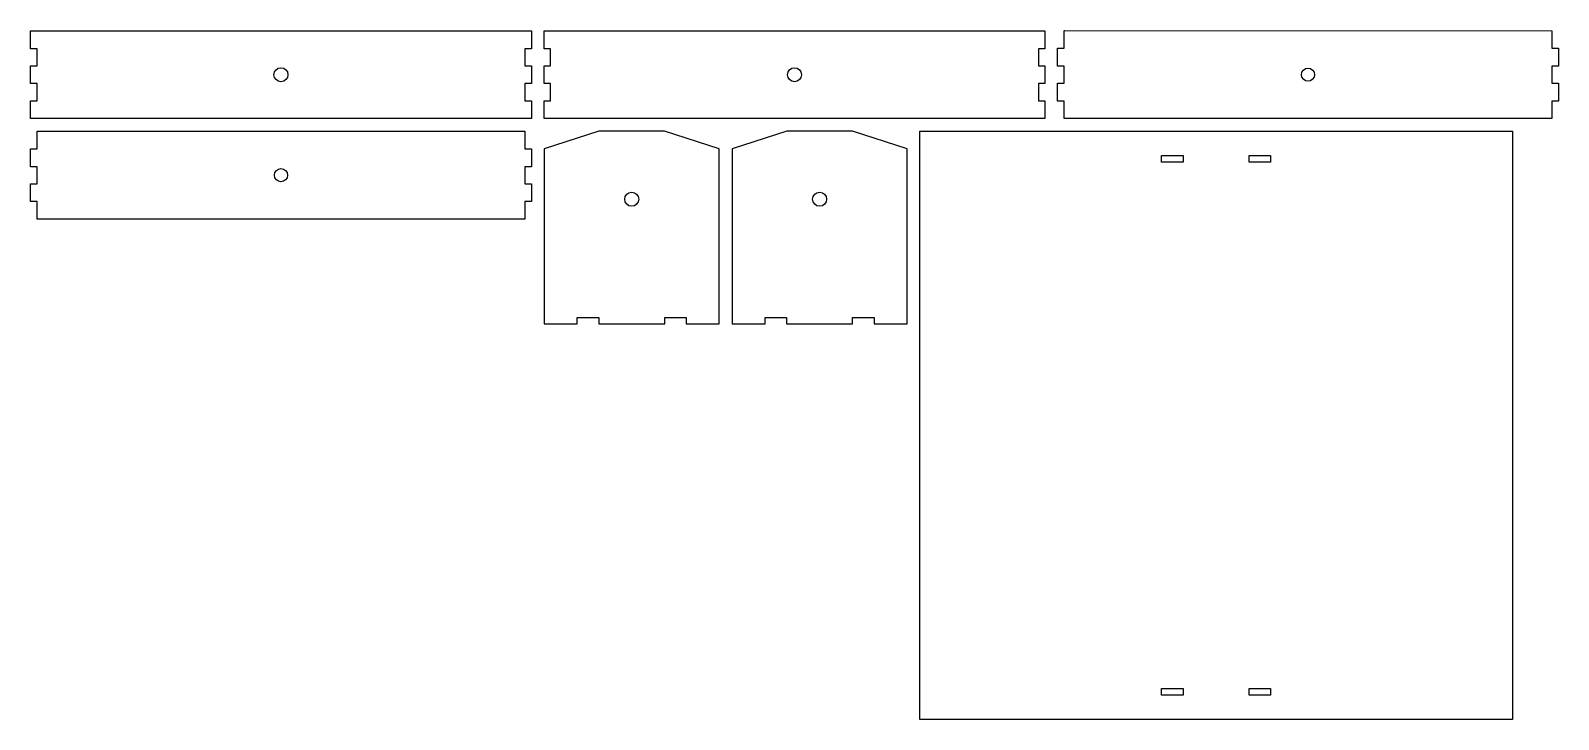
# Model space of a CAD drawing. Header units: metres. Extents: x 5 to 704, y 10 to 325.
import ezdxf

# ---------------------------------------------------------------- set-up
doc = ezdxf.new("R2010")
doc.units = ezdxf.units.M
doc.layers.add('CUT', color=1, linetype='Continuous')

msp = doc.modelspace()

# ---------------------------------------------------------------- linework, layer by layer
at = {"layer": 'CUT'}
for points in [[(8, 325.1), (231, 325.1), (234.1, 325.1), (234.1, 316.9), (231.1, 316.9), (231.1, 309.1), (234.1, 309.1), (234.1, 300.9), (231.1, 300.9), (231.1, 293.1), (234.1, 293.1), (234.1, 284.9), (231, 284.9), (8, 284.9), (4.9, 284.9), (4.9, 293.1), (7.9, 293.1), (7.9, 300.9), (4.9, 300.9), (4.9, 309.1), (7.9, 309.1), (7.9, 316.9), (4.9, 316.9), (4.9, 325.1)], [(243, 325.1), (466, 325.1), (469.1, 325.1), (469.1, 316.9), (466.1, 316.9), (466.1, 309.1), (469.1, 309.1), (469.1, 300.9), (466.1, 300.9), (466.1, 293.1), (469.1, 293.1), (469.1, 284.9), (466, 284.9), (243, 284.9), (239.9, 284.9), (239.9, 293.1), (242.9, 293.1), (242.9, 300.9), (239.9, 300.9), (239.9, 309.1), (242.9, 309.1), (242.9, 316.9), (239.9, 316.9), (239.9, 325.1)], [(478, 325.2), (701.1, 325.1), (701.1, 317.1), (704.1, 317.1), (704.1, 308.9), (701.1, 308.9), (701.1, 301.1), (704.1, 301.1), (704.1, 292.9), (701.1, 292.9), (701.1, 284.9), (477.9, 284.9), (477.9, 292.9), (474.9, 292.9), (474.9, 301.1), (477.9, 301.1), (477.9, 308.9), (474.9, 308.9), (474.9, 317.1), (477.9, 317.1), (477.9, 325)], [(8, 279.2), (231.1, 279.1), (231.1, 271.1), (234.1, 271.1), (234.1, 262.9), (231.1, 262.9), (231.1, 255.1), (234.1, 255.1), (234.1, 246.9), (231.1, 246.9), (231.1, 238.9), (7.9, 238.9), (7.9, 246.9), (4.9, 246.9), (4.9, 255.1), (7.9, 255.1), (7.9, 262.9), (4.9, 262.9), (4.9, 271.1), (7.9, 271.1), (7.9, 279)], [(239.9, 190.9), (255.1, 190.9), (255.1, 193.9), (264.9, 193.9), (264.9, 190.9), (295.1, 190.9), (295.1, 193.9), (304.9, 193.9), (304.9, 190.9), (320.1, 190.9), (320.1, 271.07), (295.02, 279.1), (264.98, 279.1), (239.9, 271.07)], [(325.9, 190.9), (341.1, 190.9), (341.1, 193.9), (350.9, 193.9), (350.9, 190.9), (381.1, 190.9), (381.1, 193.9), (390.9, 193.9), (390.9, 190.9), (406.1, 190.9), (406.1, 271.07), (381.02, 279.1), (350.98, 279.1), (325.9, 271.07)], [(411.9, 279.1), (683.1, 279.1), (683.1, 9.9), (411.9, 9.9)], [(522.5, 268), (532.3, 268), (532.3, 265), (522.5, 265)], [(562.5, 268), (572.3, 268), (572.3, 265), (562.5, 265)], [(522.5, 24), (532.3, 24), (532.3, 21), (522.5, 21)], [(562.5, 24), (572.3, 24), (572.3, 21), (562.5, 21)]]:
    msp.add_lwpolyline(points, close=True, dxfattribs=at)
for centre, radius in [((119.5, 305), 3.2), ((354.5, 305), 3.2), ((589.5, 305), 3), ((119.5, 259), 3), ((280, 248), 3.2), ((366, 248), 3.2)]:
    msp.add_circle(centre, radius, dxfattribs=at)

doc.saveas('drawing.dxf')
